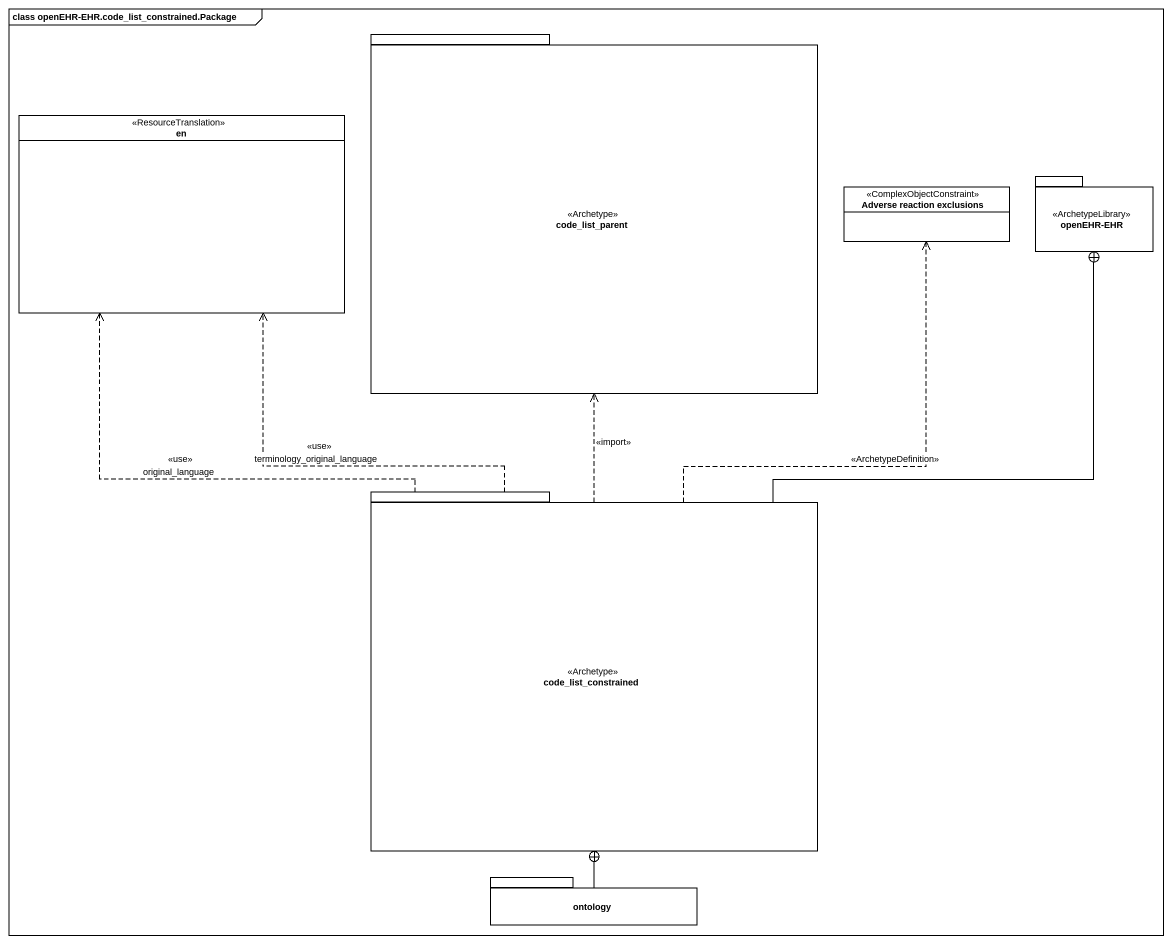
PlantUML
@startuml
mainframe class openEHR-EHR.code_list_constrained.Package
hide circle
hide empty members
package code_list_parent <<Archetype>> {
}
enum en <<ResourceTranslation>>
class "Adverse reaction exclusions" as Adverse_reaction_exclusions <<ComplexObjectConstraint>>
package "openEHR-EHR" as openEHR_EHR <<ArchetypeLibrary>> {
}
package code_list_constrained <<Archetype>> {
}
package ontology {
}
code_list_constrained .up.> code_list_parent : <<import>>
code_list_constrained .up.> en : <<use>>\noriginal_language
code_list_constrained .up.> en : <<use>>\nterminology_original_language
code_list_constrained .up.> Adverse_reaction_exclusions : <<ArchetypeDefinition>>
code_list_constrained -up-+ openEHR_EHR
ontology -up-+ code_list_constrained
@enduml
